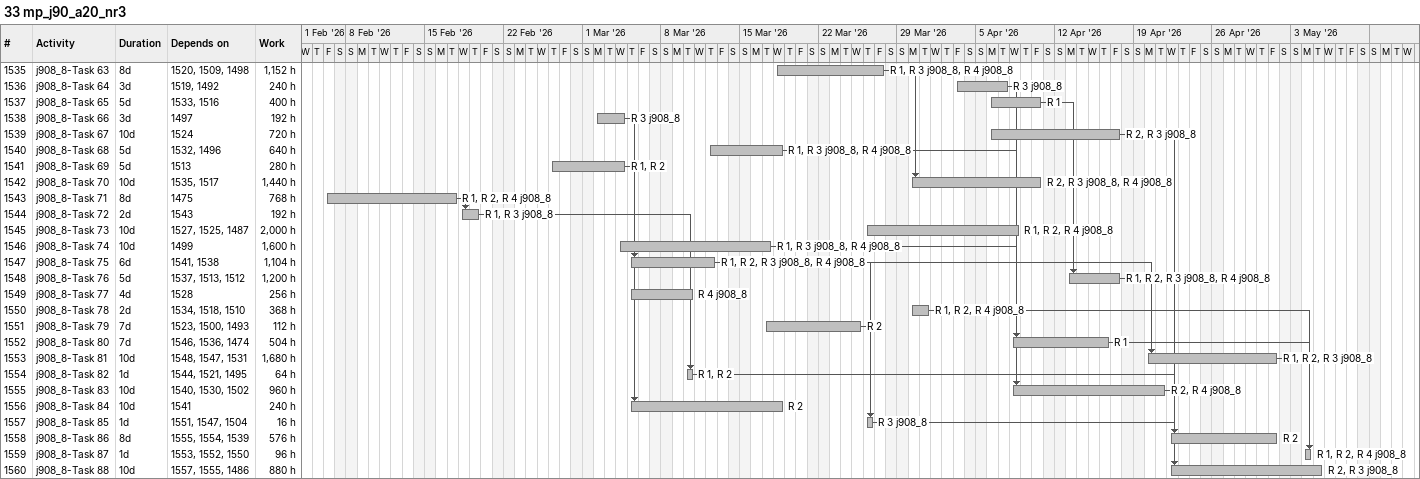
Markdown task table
33 mp_j90_a20_nr3

| ID | Task | Duration | Start | Finish | Predecessors | Resources | Work (h) |
|---|---|---|---|---|---|---|---|
| 1535 | j908_8-Task 63 | 8d | 2026-03-18 | 2026-03-27 | 1520, 1509, 1498 | R 1, R 3 j908_8, R 4 j908_8 | 1152 |
| 1536 | j908_8-Task 64 | 3d | 2026-04-03 | 2026-04-07 | 1519, 1492 | R 3 j908_8 | 240 |
| 1537 | j908_8-Task 65 | 5d | 2026-04-06 | 2026-04-10 | 1533, 1516 | R 1 | 400 |
| 1538 | j908_8-Task 66 | 3d | 2026-03-02 | 2026-03-04 | 1497 | R 3 j908_8 | 192 |
| 1539 | j908_8-Task 67 | 10d | 2026-04-06 | 2026-04-17 | 1524 | R 2, R 3 j908_8 | 720 |
| 1540 | j908_8-Task 68 | 5d | 2026-03-12 | 2026-03-18 | 1532, 1496 | R 1, R 3 j908_8, R 4 j908_8 | 640 |
| 1541 | j908_8-Task 69 | 5d | 2026-02-26 | 2026-03-04 | 1513 | R 1, R 2 | 280 |
| 1542 | j908_8-Task 70 | 10d | 2026-03-30 | 2026-04-10 | 1535, 1517 | R 2, R 3 j908_8, R 4 j908_8 | 1440 |
| 1543 | j908_8-Task 71 | 8d | 2026-02-06 | 2026-02-17 | 1475 | R 1, R 2, R 4 j908_8 | 768 |
| 1544 | j908_8-Task 72 | 2d | 2026-02-18 | 2026-02-19 | 1543 | R 1, R 3 j908_8 | 192 |
| 1545 | j908_8-Task 73 | 10d | 2026-03-26 | 2026-04-08 | 1527, 1525, 1487 | R 1, R 2, R 4 j908_8 | 2000 |
| 1546 | j908_8-Task 74 | 10d | 2026-03-04 | 2026-03-17 | 1499 | R 1, R 3 j908_8, R 4 j908_8 | 1600 |
| 1547 | j908_8-Task 75 | 6d | 2026-03-05 | 2026-03-12 | 1541, 1538 | R 1, R 2, R 3 j908_8, R 4 j908_8 | 1104 |
| 1548 | j908_8-Task 76 | 5d | 2026-04-13 | 2026-04-17 | 1537, 1513, 1512 | R 1, R 2, R 3 j908_8, R 4 j908_8 | 1200 |
| 1549 | j908_8-Task 77 | 4d | 2026-03-05 | 2026-03-10 | 1528 | R 4 j908_8 | 256 |
| 1550 | j908_8-Task 78 | 2d | 2026-03-30 | 2026-03-31 | 1534, 1518, 1510 | R 1, R 2, R 4 j908_8 | 368 |
| 1551 | j908_8-Task 79 | 7d | 2026-03-17 | 2026-03-25 | 1523, 1500, 1493 | R 2 | 112 |
| 1552 | j908_8-Task 80 | 7d | 2026-04-08 | 2026-04-16 | 1546, 1536, 1474 | R 1 | 504 |
| 1553 | j908_8-Task 81 | 10d | 2026-04-20 | 2026-05-01 | 1548, 1547, 1531 | R 1, R 2, R 3 j908_8 | 1680 |
| 1554 | j908_8-Task 82 | 1d | 2026-03-10 | 2026-03-10 | 1544, 1521, 1495 | R 1, R 2 | 64 |
| 1555 | j908_8-Task 83 | 10d | 2026-04-08 | 2026-04-21 | 1540, 1530, 1502 | R 2, R 4 j908_8 | 960 |
| 1556 | j908_8-Task 84 | 10d | 2026-03-05 | 2026-03-18 | 1541 | R 2 | 240 |
| 1557 | j908_8-Task 85 | 1d | 2026-03-26 | 2026-03-26 | 1551, 1547, 1504 | R 3 j908_8 | 16 |
| 1558 | j908_8-Task 86 | 8d | 2026-04-22 | 2026-05-01 | 1555, 1554, 1539 | R 2 | 576 |
| 1559 | j908_8-Task 87 | 1d | 2026-05-04 | 2026-05-04 | 1553, 1552, 1550 | R 1, R 2, R 4 j908_8 | 96 |
| 1560 | j908_8-Task 88 | 10d | 2026-04-22 | 2026-05-05 | 1557, 1555, 1486 | R 2, R 3 j908_8 | 880 |
